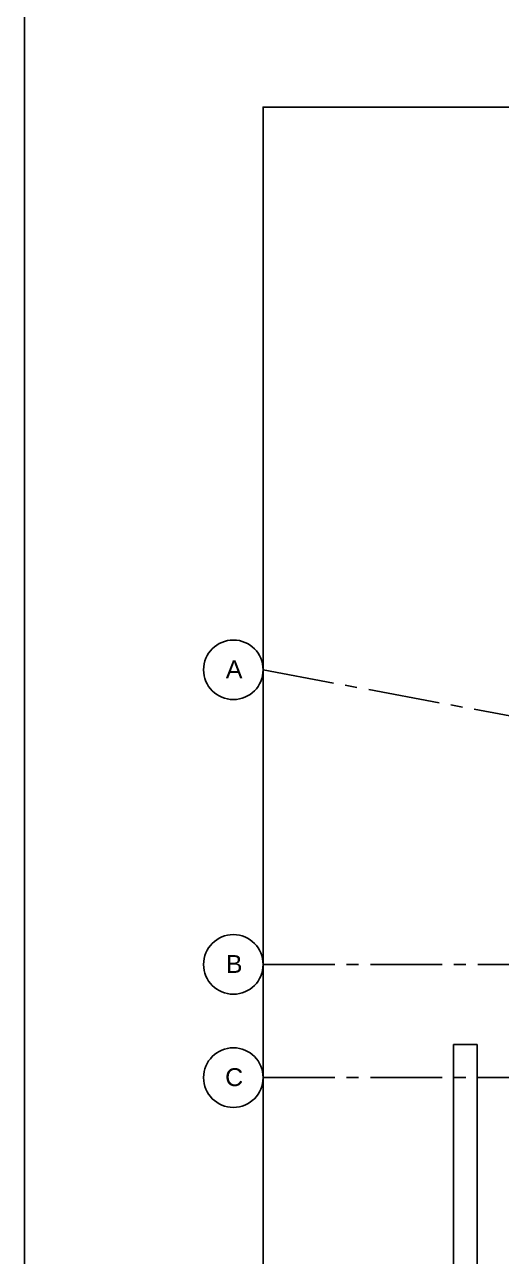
# Model space of a CAD drawing. Header units: inches. Extents: x 5931 to 10048, y 0 to 3185.
# Drawn here: x 6000 to 6240, y 2037 to 2657 of the extents above; entities that cross this region are included whole.
import ezdxf
from ezdxf.enums import TextEntityAlignment as Align

# ---------------------------------------------------------------- set-up
doc = ezdxf.new("R2010")
doc.units = ezdxf.units.IN
doc.header["$LTSCALE"] = 48
doc.header["$MEASUREMENT"] = 0
doc.linetypes.add('CENTER2', pattern=[1.125, 0.75, -0.125, 0.125, -0.125])
doc.linetypes.add('HIDDEN', pattern=[0.375, 0.25, -0.125])
for name, color, linetype in [('_0_Objects', 8, 'Continuous'), ('A-Grid(3-32)', 8, 'CENTER2'), ('A-Site-low walls', 8, 'Continuous'), ('S-Grid-Iden', 8, 'Continuous')]:
    doc.layers.add(name, color=color, linetype=linetype)
doc.layers.add('A-ANNO-NPLT', color=8, linetype='Continuous', plot=False)
doc.styles.get("Standard").update_dxf_attribs({"font": 'arial.ttf'})

# ---------------------------------------------------------------- blocks, each defined once
blk = doc.blocks.new('Column Bubble')
blk.add_circle((-0.0042, -0.0024), 0.1562)
blk.add_attdef('XX', text='', height=0.0938).set_placement((0, 0), align=Align.MIDDLE_CENTER)
blk = doc.blocks.new('1ST FLOOR - STRUCTURAL GRID')
at = {"layer": 'A-Grid(3-32)'}
for p, q in [((2104.5, -7709.47), (5912.5, -8419.25)), ((2104.5, -7857.75), (5927.38, -7857.75)), ((2104.5, -7914.75), (5927.38, -7914.75))]:
    blk.add_line(p, q, dxfattribs=at)
at = {"layer": 'S-Grid-Iden', "xscale": 96, "yscale": 96, "zscale": 96}
for p, values in [((2089.9, -7709.16), {'XX': 'A'}), ((2089.9, -7857.52), {'XX': 'B'}), ((2089.9, -7914.52), {'XX': 'C'})]:
    blk.add_blockref('Column Bubble', p, dxfattribs=at).add_auto_attribs(values)
blk = doc.blocks.new('areaway and stair')
at = {"layer": 'A-Site-low walls'}
for p, q in [((-120.76, 568.34), (-120.76, 1326.97)), ((-108.76, 1326.97), (-120.76, 1326.97)), ((-108.76, 580.34), (-108.76, 1326.97))]:
    blk.add_line(p, q, dxfattribs=at)

msp = doc.modelspace()

# ---------------------------------------------------------------- linework, layer by layer
at = {"layer": 'A-ANNO-NPLT'}
for points in [[(6000, 0), (6000, 2976), (10048, 2976), (10048, 0)], [(6120, 360), (6120, 2616), (9928, 2616), (9928, 360)]]:
    msp.add_lwpolyline(points, close=True, dxfattribs=at)

# ---------------------------------------------------------------- block references
at = {"layer": '_0_Objects', "linetype": 'HIDDEN'}
msp.add_blockref('1ST FLOOR - STRUCTURAL GRID', (4015.5, 10042.01), dxfattribs=at)
at = {"layer": '_0_Objects'}
msp.add_blockref('areaway and stair', (6336.5, 816.91), dxfattribs=at)

doc.saveas('drawing.dxf')
